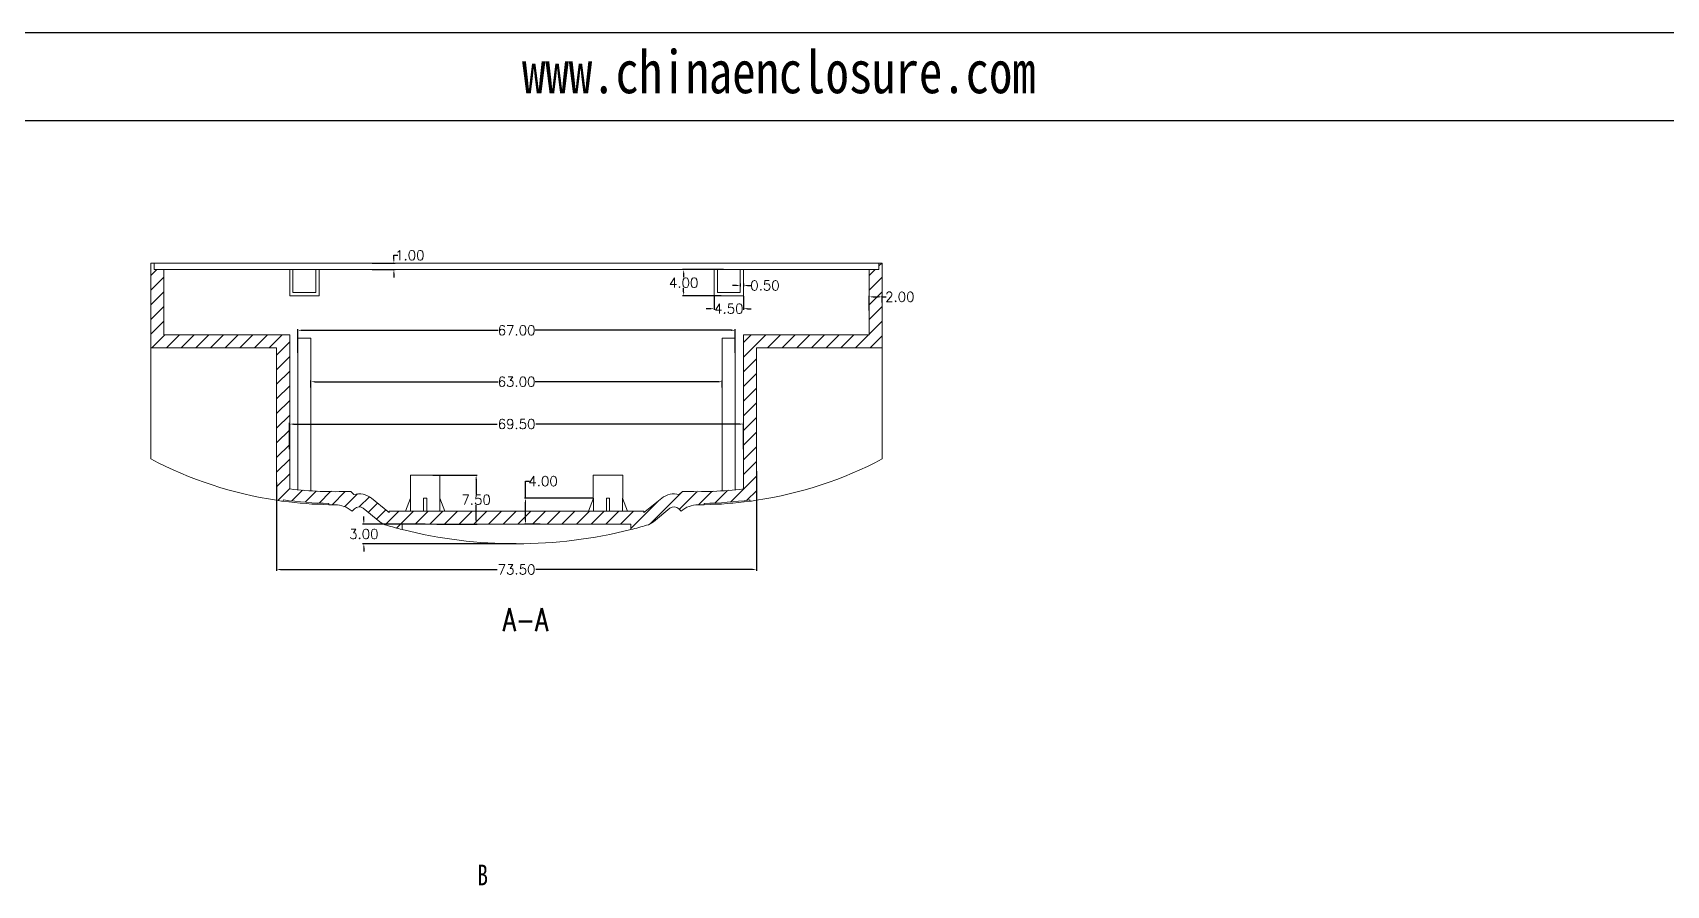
# Model space of a CAD drawing. Header units: inches. Extents: x 1153 to 3231, y 573 to 1137.
# Drawn here: x 2319 to 2569.2, y 1006.7 to 1137.3 of the extents above; entities that cross this region are included whole.
import ezdxf

# ---------------------------------------------------------------- set-up
doc = ezdxf.new("R2010")
doc.units = ezdxf.units.IN
doc.layers.add('文字', color=81, linetype='Continuous')
doc.styles.add('SLDTEXTSTYLE0', font='TXT', dxfattribs={"width": 0.75})
doc.styles.add('SLDTEXTSTYLE3', font='TXT', dxfattribs={"width": 0.75, "bigfont": 'bigfont'})
doc.styles.get("Standard").update_dxf_attribs({"font": 'txt', "bigfont": 'gbcbig.shx'})
doc.styles.add('宋体', font='', dxfattribs={"width": 0.8, "height": 3.5})
doc.styles.get('宋体').set_extended_font_data('SimSun')
doc.dimstyles.new('2', dxfattribs={"dimtxt": 1.5, "dimasz": 0.6, "dimexe": 0.18, "dimexo": 0.0625, "dimgap": 0.09, "dimtad": 0, "dimtih": 1, "dimtoh": 1, "dimzin": 0, "dimdsep": 46, "dimtxsty": 'Standard', "dimcen": 0, "dimadec": 0, "dimazin": 2, "dimtfac": 1, "dimtofl": 0, "dimtmove": 0, "dimatfit": 3, "dimfxl": 1, "dimtolj": 1, "dimtzin": 0, "dimarcsym": 0})

# ---------------------------------------------------------------- blocks, each defined once
blk = doc.blocks.new('*D891')
at = {"color": 0, "lineweight": -2, "transparency": 16777216}
for p, q in [((2379.15, 1062), (2369.56, 1062)), ((2369.74, 1062.6), (2369.74, 1063.2)), ((2393.07, 1059), (2369.56, 1059)), ((2369.74, 1058.4), (2369.74, 1057.8))]:
    blk.add_line(p, q, dxfattribs=at)
at = {"color": 0, "transparency": 16777216}
for points in [[(2369.64, 1062.6), (2369.84, 1062.6), (2369.74, 1062)], [(2369.64, 1058.4), (2369.84, 1058.4), (2369.74, 1059)]]:
    blk.add_solid(points, dxfattribs=at)
at = {"layer": 'Defpoints', "color": 0, "transparency": 16777216}
for p in [(2379.22, 1062), (2369.74, 1059), (2393.13, 1059)]:
    blk.add_point(p, dxfattribs=at)
at = {"color": 0, "transparency": 16777216, "insert": (2369.74, 1060.5), "char_height": 1.5, "attachment_point": 5}
blk.add_mtext('\\A1;3.00', dxfattribs=at)
blk = doc.blocks.new('*D892')
at = {"color": 0, "lineweight": -2, "transparency": 16777216}
for p, q in [((2380.32, 1069.5), (2387.12, 1069.5)), ((2386.94, 1068.9), (2386.94, 1066.59)), ((2386.94, 1062.6), (2386.94, 1064.91)), ((2380.92, 1062), (2387.12, 1062))]:
    blk.add_line(p, q, dxfattribs=at)
at = {"color": 0, "transparency": 16777216}
for points in [[(2386.84, 1068.9), (2387.04, 1068.9), (2386.94, 1069.5)], [(2386.84, 1062.6), (2387.04, 1062.6), (2386.94, 1062)]]:
    blk.add_solid(points, dxfattribs=at)
at = {"layer": 'Defpoints', "color": 0, "transparency": 16777216}
for p in [(2380.26, 1069.5), (2386.94, 1069.5), (2380.86, 1062)]:
    blk.add_point(p, dxfattribs=at)
at = {"color": 0, "transparency": 16777216, "insert": (2386.94, 1065.75), "char_height": 1.5, "attachment_point": 5}
blk.add_mtext('\\A1;7.50', dxfattribs=at)
blk = doc.blocks.new('*D893')
at = {"color": 0, "lineweight": -2, "transparency": 16777216}
for p, q in [((2394.5, 1066), (2394.5, 1068.59)), ((2394.5, 1068.59), (2395.1, 1068.59)), ((2404.82, 1066), (2394.32, 1066)), ((2394.5, 1062.6), (2394.5, 1065.4)), ((2396.72, 1062), (2394.32, 1062))]:
    blk.add_line(p, q, dxfattribs=at)
at = {"color": 0, "transparency": 16777216}
for points in [[(2394.4, 1065.4), (2394.6, 1065.4), (2394.5, 1066)], [(2394.4, 1062.6), (2394.6, 1062.6), (2394.5, 1062)]]:
    blk.add_solid(points, dxfattribs=at)
at = {"layer": 'Defpoints', "color": 0, "transparency": 16777216}
for p in [(2394.5, 1066), (2404.88, 1066), (2396.78, 1062)]:
    blk.add_point(p, dxfattribs=at)
at = {"color": 0, "transparency": 16777216, "insert": (2397.19, 1068.59), "char_height": 1.5, "attachment_point": 5}
blk.add_mtext('\\A1;4.00', dxfattribs=at)
blk = doc.blocks.new('*D894')
at = {"color": 0, "lineweight": -2, "transparency": 16777216}
for p, q in [((2423.38, 1096.94), (2423.38, 1094.84)), ((2427.88, 1096.94), (2427.88, 1094.84)), ((2422.78, 1095.02), (2422.18, 1095.02)), ((2428.48, 1095.02), (2429.08, 1095.02))]:
    blk.add_line(p, q, dxfattribs=at)
at = {"color": 0, "transparency": 16777216}
for points in [[(2422.78, 1095.12), (2422.78, 1094.92), (2423.38, 1095.02)], [(2428.48, 1095.12), (2428.48, 1094.92), (2427.88, 1095.02)]]:
    blk.add_solid(points, dxfattribs=at)
at = {"layer": 'Defpoints', "color": 0, "transparency": 16777216}
for p in [(2423.38, 1097), (2427.88, 1097), (2427.88, 1095.02)]:
    blk.add_point(p, dxfattribs=at)
at = {"color": 0, "transparency": 16777216, "insert": (2425.63, 1095.02), "char_height": 1.5, "attachment_point": 5}
blk.add_mtext('\\A1;4.50', dxfattribs=at)
blk = doc.blocks.new('*D895')
at = {"color": 0, "lineweight": -2, "transparency": 16777216}
for p, q in [((2424.83, 1101), (2418.54, 1101)), ((2418.72, 1100.4), (2418.72, 1099.84)), ((2424.48, 1097), (2418.54, 1097)), ((2418.72, 1097.6), (2418.72, 1098.16))]:
    blk.add_line(p, q, dxfattribs=at)
at = {"color": 0, "transparency": 16777216}
for points in [[(2418.62, 1100.4), (2418.82, 1100.4), (2418.72, 1101)], [(2418.62, 1097.6), (2418.82, 1097.6), (2418.72, 1097)]]:
    blk.add_solid(points, dxfattribs=at)
at = {"layer": 'Defpoints', "color": 0, "transparency": 16777216}
for p in [(2418.72, 1101), (2424.89, 1101), (2424.54, 1097)]:
    blk.add_point(p, dxfattribs=at)
at = {"color": 0, "transparency": 16777216, "insert": (2418.72, 1099), "char_height": 1.5, "attachment_point": 5}
blk.add_mtext('\\A1;4.00', dxfattribs=at)
blk = doc.blocks.new('*D896')
at = {"color": 0, "lineweight": -2, "transparency": 16777216}
for p, q in [((2426.78, 1098.58), (2426.18, 1098.58)), ((2427.38, 1098.9), (2427.38, 1098.4)), ((2427.88, 1098.9), (2427.88, 1098.4)), ((2428.48, 1098.58), (2429.08, 1098.58))]:
    blk.add_line(p, q, dxfattribs=at)
at = {"color": 0, "transparency": 16777216}
for points in [[(2426.78, 1098.68), (2426.78, 1098.48), (2427.38, 1098.58)], [(2428.48, 1098.68), (2428.48, 1098.48), (2427.88, 1098.58)]]:
    blk.add_solid(points, dxfattribs=at)
at = {"layer": 'Defpoints', "color": 0, "transparency": 16777216}
for p in [(2427.38, 1098.96), (2427.88, 1098.96), (2427.88, 1098.58)]:
    blk.add_point(p, dxfattribs=at)
at = {"color": 0, "transparency": 16777216, "insert": (2431.17, 1098.58), "char_height": 1.5, "attachment_point": 5}
blk.add_mtext('\\A1;0.50', dxfattribs=at)
blk = doc.blocks.new('*D897')
at = {"color": 0, "lineweight": -2, "transparency": 16777216}
for p, q in [((2371.02, 1102), (2374.52, 1102)), ((2371.02, 1101), (2374.52, 1101)), ((2374.34, 1102.6), (2374.34, 1103.2)), ((2374.34, 1103.2), (2374.94, 1103.2)), ((2374.34, 1100.4), (2374.34, 1099.8))]:
    blk.add_line(p, q, dxfattribs=at)
at = {"color": 0, "transparency": 16777216}
for points in [[(2374.24, 1102.6), (2374.44, 1102.6), (2374.34, 1102)], [(2374.24, 1100.4), (2374.44, 1100.4), (2374.34, 1101)]]:
    blk.add_solid(points, dxfattribs=at)
at = {"layer": 'Defpoints', "color": 0, "transparency": 16777216}
for p in [(2370.96, 1102), (2370.96, 1101), (2374.34, 1102)]:
    blk.add_point(p, dxfattribs=at)
at = {"color": 0, "transparency": 16777216, "insert": (2376.78, 1103.2), "char_height": 1.5, "attachment_point": 5}
blk.add_mtext('\\A1;1.00', dxfattribs=at)
blk = doc.blocks.new('*D898')
at = {"color": 0, "lineweight": -2, "transparency": 16777216}
for p, q in [((2361.63, 1082.95), (2361.63, 1084.01)), ((2362.23, 1083.83), (2390.29, 1083.83)), ((2424.03, 1083.83), (2395.97, 1083.83)), ((2424.63, 1082.95), (2424.63, 1084.01))]:
    blk.add_line(p, q, dxfattribs=at)
at = {"color": 0, "transparency": 16777216}
for points in [[(2362.23, 1083.93), (2362.23, 1083.73), (2361.63, 1083.83)], [(2424.03, 1083.93), (2424.03, 1083.73), (2424.63, 1083.83)]]:
    blk.add_solid(points, dxfattribs=at)
at = {"layer": 'Defpoints', "color": 0, "transparency": 16777216}
for p in [(2424.63, 1083.83), (2361.63, 1082.89), (2424.63, 1082.89)]:
    blk.add_point(p, dxfattribs=at)
at = {"color": 0, "transparency": 16777216, "insert": (2393.13, 1083.83), "char_height": 1.5, "attachment_point": 5}
blk.add_mtext('\\A1;63.00', dxfattribs=at)
blk = doc.blocks.new('*D899')
at = {"color": 0, "lineweight": -2, "transparency": 16777216}
for p, q in [((2359.63, 1088.24), (2359.63, 1091.89)), ((2360.23, 1091.71), (2390.29, 1091.71)), ((2426.03, 1091.71), (2395.97, 1091.71)), ((2426.63, 1088.24), (2426.63, 1091.89))]:
    blk.add_line(p, q, dxfattribs=at)
at = {"color": 0, "transparency": 16777216}
for points in [[(2360.23, 1091.81), (2360.23, 1091.61), (2359.63, 1091.71)], [(2426.03, 1091.81), (2426.03, 1091.61), (2426.63, 1091.71)]]:
    blk.add_solid(points, dxfattribs=at)
at = {"layer": 'Defpoints', "color": 0, "transparency": 16777216}
for p in [(2426.63, 1091.71), (2359.63, 1088.18), (2426.63, 1088.18)]:
    blk.add_point(p, dxfattribs=at)
at = {"color": 0, "transparency": 16777216, "insert": (2393.13, 1091.71), "char_height": 1.5, "attachment_point": 5}
blk.add_mtext('\\A1;67.00', dxfattribs=at)
blk = doc.blocks.new('*D900')
at = {"color": 0, "lineweight": -2, "transparency": 16777216}
for p, q in [((2358.38, 1073.48), (2358.38, 1077.52)), ((2358.98, 1077.34), (2390.17, 1077.34)), ((2427.28, 1077.34), (2396.1, 1077.34)), ((2427.88, 1073.48), (2427.88, 1077.52))]:
    blk.add_line(p, q, dxfattribs=at)
at = {"color": 0, "transparency": 16777216}
for points in [[(2358.98, 1077.44), (2358.98, 1077.24), (2358.38, 1077.34)], [(2427.28, 1077.44), (2427.28, 1077.24), (2427.88, 1077.34)]]:
    blk.add_solid(points, dxfattribs=at)
at = {"layer": 'Defpoints', "color": 0, "transparency": 16777216}
for p in [(2358.38, 1077.34), (2358.38, 1073.42), (2427.88, 1073.42)]:
    blk.add_point(p, dxfattribs=at)
at = {"color": 0, "transparency": 16777216, "insert": (2393.13, 1077.34), "char_height": 1.5, "attachment_point": 5}
blk.add_mtext('\\A1;69.50', dxfattribs=at)
blk = doc.blocks.new('*D901')
at = {"color": 0, "lineweight": -2, "transparency": 16777216}
for p, q in [((2356.38, 1068.37), (2356.38, 1054.88)), ((2429.88, 1070.15), (2429.88, 1054.88)), ((2356.98, 1055.06), (2390.17, 1055.06)), ((2429.28, 1055.06), (2396.1, 1055.06))]:
    blk.add_line(p, q, dxfattribs=at)
at = {"color": 0, "transparency": 16777216}
for points in [[(2356.98, 1055.16), (2356.98, 1054.96), (2356.38, 1055.06)], [(2429.28, 1055.16), (2429.28, 1054.96), (2429.88, 1055.06)]]:
    blk.add_solid(points, dxfattribs=at)
at = {"layer": 'Defpoints', "color": 0, "transparency": 16777216}
for p in [(2356.38, 1068.43), (2429.88, 1070.21), (2356.38, 1055.06)]:
    blk.add_point(p, dxfattribs=at)
at = {"color": 0, "transparency": 16777216, "insert": (2393.13, 1055.06), "char_height": 1.5, "attachment_point": 5}
blk.add_mtext('\\A1;73.50', dxfattribs=at)
blk = doc.blocks.new('*D902')
at = {"color": 0, "lineweight": -2, "transparency": 16777216}
for p, q in [((2447.13, 1094.76), (2447.13, 1097.01)), ((2447.73, 1096.83), (2448.53, 1096.83)), ((2449.13, 1095.97), (2449.13, 1097.01)), ((2449.13, 1096.83), (2449.73, 1096.83))]:
    blk.add_line(p, q, dxfattribs=at)
at = {"color": 0, "transparency": 16777216}
for points in [[(2447.73, 1096.93), (2447.73, 1096.73), (2447.13, 1096.83)], [(2448.53, 1096.93), (2448.53, 1096.73), (2449.13, 1096.83)]]:
    blk.add_solid(points, dxfattribs=at)
at = {"layer": 'Defpoints', "color": 0, "transparency": 16777216}
for p in [(2449.13, 1096.83), (2449.13, 1095.9), (2447.13, 1094.7)]:
    blk.add_point(p, dxfattribs=at)
at = {"color": 0, "transparency": 16777216, "insert": (2451.82, 1096.83), "char_height": 1.5, "attachment_point": 5}
blk.add_mtext('\\A1;2.00', dxfattribs=at)

msp = doc.modelspace()

# ---------------------------------------------------------------- hatches: boundary and pattern name
at = {"linetype": 'Continuous', "lineweight": 0}
h = msp.add_hatch(dxfattribs=at)
h.set_pattern_fill('ANSI31', color=4, scale=0.5, style=0)
edge = h.paths.add_edge_path(flags=0)
edge.add_line((2356.382, 1089.005), (2356.382, 1065.664))
edge.add_arc((2365.418, 1125.487), 60.501, 261.41112, 262.39028)
edge.add_line((2357.406, 1065.519), (2357.432, 1065.717))
edge.add_arc((2365.418, 1125.487), 60.301, 262.39028, 269.01944)
edge.add_line((2364.386, 1065.195), (2364.382, 1064.995))
edge.add_arc((2365.418, 1125.487), 60.501, 269.01944, 269.91045)
edge.add_arc((2365.317, 1060.986), 4, 49.00565, 89.91045, ccw=False)
edge.add_line((2367.941, 1064.005), (2368.303, 1064.367))
edge.add_arc((2369.01, 1063.66), 1, 50.89965, 135, ccw=False)
edge.add_line((2369.641, 1064.436), (2372.165, 1062.385))
edge.add_arc((2374.057, 1064.713), 3, 230.89965, 253.84125)
edge.add_arc((2393.132, 1130.547), 71.542, 253.84125, 255.84105)
edge.add_line((2375.632, 1061.178), (2375.632, 1062.005))
edge.add_line((2375.632, 1062.005), (2410.632, 1062.005))
edge.add_line((2410.632, 1062.005), (2410.632, 1061.178))
edge.add_arc((2393.132, 1130.547), 71.542, 284.15895, 286.15875)
edge.add_arc((2412.207, 1064.713), 3, 286.15875, 309.10035)
edge.add_line((2414.1, 1062.385), (2416.624, 1064.436))
edge.add_arc((2417.254, 1063.66), 1, 45, 129.10035, ccw=False)
edge.add_line((2417.962, 1064.367), (2418.324, 1064.005))
edge.add_arc((2420.948, 1060.986), 4, 90.08955, 130.99435, ccw=False)
edge.add_arc((2420.847, 1125.487), 60.501, 270.08955, 270.98056)
edge.add_line((2421.882, 1064.995), (2421.879, 1065.195))
edge.add_arc((2420.847, 1125.487), 60.301, 270.98056, 277.60972)
edge.add_line((2428.832, 1065.717), (2428.859, 1065.519))
edge.add_arc((2420.847, 1125.487), 60.501, 277.60972, 278.58888)
edge.add_line((2429.882, 1065.664), (2429.882, 1089.005))
edge.add_line((2429.882, 1089.005), (2449.132, 1089.005))
edge.add_line((2449.132, 1089.005), (2449.132, 1102.005))
edge.add_line((2449.132, 1102.005), (2448.632, 1102.005))
edge.add_line((2448.632, 1102.005), (2448.632, 1101.005))
edge.add_line((2448.632, 1101.005), (2447.132, 1101.005))
edge.add_line((2447.132, 1101.005), (2447.132, 1091.005))
edge.add_line((2447.132, 1091.005), (2427.882, 1091.005))
edge.add_line((2427.882, 1091.005), (2427.882, 1067.41))
edge.add_arc((2420.847, 1125.487), 58.501, 267.72275, 276.9072, ccw=False)
edge.add_line((2418.522, 1067.032), (2418.045, 1066.554))
edge.add_arc((2417.254, 1063.66), 3, 74.73082, 129.10035)
edge.add_line((2415.362, 1065.988), (2412.838, 1063.937))
edge.add_arc((2412.207, 1064.713), 1, 295.14289, 309.10035, ccw=False)
edge.add_line((2412.632, 1063.807), (2412.632, 1064.005))
edge.add_line((2412.632, 1064.005), (2373.632, 1064.005))
edge.add_line((2373.632, 1064.005), (2373.632, 1063.807))
edge.add_arc((2374.057, 1064.713), 1, 230.89965, 244.85711, ccw=False)
edge.add_line((2373.427, 1063.937), (2370.902, 1065.988))
edge.add_arc((2369.01, 1063.66), 3, 50.89965, 105.26918)
edge.add_line((2368.22, 1066.554), (2367.742, 1067.032))
edge.add_arc((2365.418, 1125.487), 58.501, 263.0928, 272.27725, ccw=False)
edge.add_line((2358.382, 1067.41), (2358.382, 1091.005))
edge.add_line((2358.382, 1091.005), (2339.132, 1091.005))
edge.add_line((2339.132, 1091.005), (2339.132, 1101.005))
edge.add_line((2339.132, 1101.005), (2337.632, 1101.005))
edge.add_line((2337.632, 1101.005), (2337.632, 1102.005))
edge.add_line((2337.632, 1102.005), (2337.132, 1102.005))
edge.add_line((2337.132, 1102.005), (2337.132, 1089.005))
edge.add_line((2337.132, 1089.005), (2356.382, 1089.005))

# ---------------------------------------------------------------- linework, layer by layer
for p, q in [((2102.483, 1137.308), (2900.636, 1137.308)), ((2123.136, 1123.871), (2887.199, 1123.871))]:
    msp.add_line(p, q)
at = {"color": 7, "linetype": 'Continuous', "lineweight": 15}
for p, q in [((2337.132, 1089.005), (2337.132, 1102.005)), ((2337.632, 1102.005), (2337.132, 1102.005)), ((2337.632, 1101.005), (2337.632, 1102.005)), ((2448.632, 1102.005), (2337.632, 1102.005)), ((2337.632, 1101.005), (2339.132, 1101.005)), ((2339.132, 1091.005), (2339.132, 1101.005)), ((2339.132, 1101.005), (2358.382, 1101.005)), ((2358.382, 1101.005), (2358.382, 1097.005)), ((2358.882, 1101.005), (2358.382, 1101.005)), ((2358.882, 1097.505), (2358.882, 1101.005)), ((2362.382, 1101.005), (2358.882, 1101.005)), ((2362.382, 1101.005), (2362.382, 1097.505)), ((2362.882, 1101.005), (2362.382, 1101.005)), ((2362.882, 1097.005), (2362.882, 1101.005)), ((2362.882, 1101.005), (2423.382, 1101.005)), ((2423.382, 1097.005), (2423.382, 1101.005)), ((2423.382, 1101.005), (2423.882, 1101.005)), ((2423.882, 1101.005), (2423.882, 1097.505)), ((2423.882, 1101.005), (2427.382, 1101.005)), ((2427.382, 1097.505), (2427.382, 1101.005)), ((2427.382, 1101.005), (2427.882, 1101.005)), ((2427.882, 1101.005), (2427.882, 1097.005)), ((2427.882, 1101.005), (2447.132, 1101.005)), ((2447.132, 1091.005), (2447.132, 1101.005)), ((2447.132, 1101.005), (2448.632, 1101.005)), ((2448.632, 1102.005), (2448.632, 1101.005)), ((2449.132, 1102.005), (2448.632, 1102.005)), ((2449.132, 1089.005), (2449.132, 1102.005)), ((2358.382, 1097.005), (2362.882, 1097.005)), ((2362.382, 1097.505), (2358.882, 1097.505)), ((2427.882, 1097.005), (2423.382, 1097.005)), ((2423.882, 1097.505), (2427.382, 1097.505)), ((2358.382, 1091.005), (2339.132, 1091.005)), ((2358.382, 1067.41), (2358.382, 1091.005)), ((2427.882, 1067.41), (2427.882, 1091.005)), ((2447.132, 1091.005), (2427.882, 1091.005)), ((2356.382, 1089.005), (2337.132, 1089.005)), ((2337.132, 1072.005), (2337.132, 1089.005)), ((2356.382, 1065.664), (2356.382, 1089.005)), ((2361.632, 1090.505), (2359.632, 1090.505)), ((2359.632, 1090.505), (2359.632, 1067.273)), ((2361.632, 1090.505), (2361.632, 1067.108)), ((2426.632, 1090.505), (2424.632, 1090.505)), ((2424.632, 1090.505), (2424.632, 1067.108)), ((2426.632, 1090.505), (2426.632, 1067.273)), ((2449.132, 1089.005), (2429.882, 1089.005)), ((2429.882, 1065.664), (2429.882, 1089.005)), ((2449.132, 1089.005), (2449.132, 1072.005)), ((2376.882, 1069.505), (2376.882, 1066.005)), ((2376.882, 1069.505), (2379.132, 1069.505)), ((2379.132, 1069.505), (2381.382, 1069.505)), ((2381.382, 1066.005), (2381.382, 1069.505)), ((2404.882, 1069.505), (2404.882, 1066.005)), ((2407.132, 1069.505), (2404.882, 1069.505)), ((2409.382, 1069.505), (2407.132, 1069.505)), ((2409.382, 1066.005), (2409.382, 1069.505)), ((2367.742, 1067.032), (2368.22, 1066.554)), ((2370.902, 1065.988), (2373.427, 1063.937)), ((2376.896, 1066.005), (2376.132, 1064.005)), ((2376.882, 1066.005), (2376.896, 1066.005)), ((2376.896, 1064.005), (2376.896, 1066.005)), ((2378.882, 1066.005), (2378.882, 1064.005)), ((2378.882, 1066.005), (2379.382, 1066.005)), ((2379.382, 1066.005), (2379.382, 1064.005)), ((2381.368, 1066.005), (2381.382, 1066.005)), ((2381.368, 1066.005), (2381.368, 1064.005)), ((2381.368, 1066.005), (2382.132, 1064.005)), ((2404.896, 1066.005), (2404.132, 1064.005)), ((2404.896, 1066.005), (2404.882, 1066.005)), ((2404.896, 1064.005), (2404.896, 1066.005)), ((2406.882, 1066.005), (2406.882, 1064.005)), ((2407.382, 1066.005), (2406.882, 1066.005)), ((2407.382, 1066.005), (2407.382, 1064.005)), ((2409.382, 1066.005), (2409.368, 1066.005)), ((2409.368, 1066.005), (2409.368, 1064.005)), ((2409.368, 1066.005), (2410.132, 1064.005)), ((2415.362, 1065.988), (2412.838, 1063.937)), ((2418.522, 1067.032), (2418.045, 1066.554)), ((2357.406, 1065.519), (2357.432, 1065.717)), ((2364.386, 1065.195), (2364.382, 1064.995)), ((2367.941, 1064.005), (2368.303, 1064.367)), ((2369.641, 1064.436), (2372.165, 1062.385)), ((2373.632, 1063.807), (2373.632, 1064.005)), ((2373.632, 1064.005), (2412.632, 1064.005)), ((2412.632, 1064.005), (2412.632, 1063.807)), ((2416.624, 1064.436), (2414.1, 1062.385)), ((2418.324, 1064.005), (2417.962, 1064.367)), ((2421.882, 1064.995), (2421.879, 1065.195)), ((2428.832, 1065.717), (2428.859, 1065.519)), ((2375.632, 1062.005), (2410.632, 1062.005)), ((2375.632, 1061.178), (2375.632, 1062.005)), ((2410.632, 1062.005), (2410.632, 1061.178))]:
    msp.add_line(p, q, dxfattribs=at)
for centre, radius, start, end in [((2365.418, 1125.487), 60.501, 242.12655, 261.41112), ((2420.847, 1125.487), 60.501, 278.58888, 297.87345), ((2365.418, 1125.487), 58.501, 263.0928, 272.27725), ((2369.01, 1063.66), 3, 50.89965, 105.26918), ((2417.254, 1063.66), 3, 74.73082, 129.10035), ((2420.847, 1125.487), 58.501, 267.72275, 276.9072), ((2365.418, 1125.487), 60.501, 261.41112, 262.39028), ((2365.418, 1125.487), 60.501, 262.39028, 269.01944), ((2365.418, 1125.487), 60.301, 262.39028, 269.01944), ((2365.418, 1125.487), 60.501, 269.01944, 269.91045), ((2365.317, 1060.986), 4, 49.00565, 89.91045), ((2369.01, 1063.66), 1, 50.89965, 135), ((2374.057, 1064.713), 1, 230.89965, 244.85711), ((2412.207, 1064.713), 1, 295.14289, 309.10035), ((2417.254, 1063.66), 1, 45, 129.10035), ((2420.948, 1060.986), 4, 90.08955, 130.99435), ((2420.847, 1125.487), 60.501, 270.08955, 270.98056), ((2420.847, 1125.487), 60.301, 270.98056, 277.60972), ((2420.847, 1125.487), 60.501, 270.98056, 277.60972), ((2420.847, 1125.487), 60.501, 277.60972, 278.58888), ((2374.057, 1064.713), 3, 230.89965, 253.84125), ((2393.132, 1130.547), 71.542, 253.84125, 255.84105), ((2393.132, 1130.547), 71.542, 255.84105, 284.15895), ((2393.132, 1130.547), 71.542, 284.15895, 286.15875), ((2412.207, 1064.713), 3, 286.15875, 309.10035)]:
    msp.add_arc(centre, radius, start, end, dxfattribs=at)

# ---------------------------------------------------------------- texts
at = {"color": 0, "linetype": 'Continuous', "lineweight": 0, "insert": (2394.505, 1049.118), "char_height": 3.5, "attachment_point": 2, "style": 'SLDTEXTSTYLE3'}
msp.add_mtext('A-A', dxfattribs=at)
at = {"color": 7, "linetype": 'Continuous', "insert": (2387.132, 1009.85), "char_height": 3.175, "attachment_point": 1, "style": 'SLDTEXTSTYLE0'}
msp.add_mtext('B', dxfattribs=at)
at = {"layer": '文字', "color": 0, "insert": (2393.976, 1134.599), "char_height": 6.56916, "width": 115.41392, "attachment_point": 1, "style": '宋体'}
msp.add_mtext('www.chinaenclosure.com', dxfattribs=at)

# ---------------------------------------------------------------- dimensions: what is measured, and where the dimension line sits
for base, p1, p2, picture, middle in [((2374.344, 1102.005), (2370.959, 1101.005), (2370.959, 1102.005), '*D897', (2376.784, 1103.205)), ((2418.721, 1101.005), (2424.539, 1097.005), (2424.895, 1101.005), '*D895', (2418.721, 1099.005)), ((2386.942, 1069.505), (2380.862, 1062.005), (2380.257, 1069.505), '*D892', (2386.942, 1065.755)), ((2369.74, 1059.005), (2379.217, 1062.005), (2393.132, 1059.005), '*D891', (2369.74, 1060.505))]:
    dim = msp.add_linear_dim(base=base, p1=p1, p2=p2, angle=90, dimstyle='2')
    dim.commit()
    dim.dimension.update_dxf_attribs({"geometry": picture, "text_midpoint": middle})
for base, p1, p2, picture, middle in [((2427.882, 1098.582), (2427.382, 1098.962), (2427.882, 1098.962), '*D896', (2431.172, 1098.582)), ((2427.882, 1095.021), (2423.382, 1097.005), (2427.882, 1097.005), '*D894', (2425.632, 1095.021)), ((2449.132, 1096.826), (2447.132, 1094.699), (2449.132, 1095.903), '*D902', (2451.822, 1096.826)), ((2426.632, 1091.706), (2359.632, 1088.181), (2426.632, 1088.181), '*D899', (2393.132, 1091.706)), ((2424.632, 1083.826), (2361.632, 1082.889), (2424.632, 1082.889), '*D898', (2393.132, 1083.826)), ((2358.382, 1077.342), (2427.882, 1073.42), (2358.382, 1073.42), '*D900', (2393.132, 1077.342)), ((2356.382, 1055.058), (2429.882, 1070.213), (2356.382, 1068.43), '*D901', (2393.132, 1055.058))]:
    dim = msp.add_linear_dim(base=base, p1=p1, p2=p2, dimstyle='2')
    dim.commit()
    dim.dimension.update_dxf_attribs({"geometry": picture, "text_midpoint": middle})
dim = msp.add_linear_dim(base=(2394.502, 1066.005), p1=(2396.782, 1062.005), p2=(2404.882, 1066.005), angle=90, dimstyle='2')
dim.commit()
dim.dimension.update_dxf_attribs({"geometry": '*D893', "text_midpoint": (2397.192, 1068.591), "dimtype": 160})

doc.saveas('drawing.dxf')
